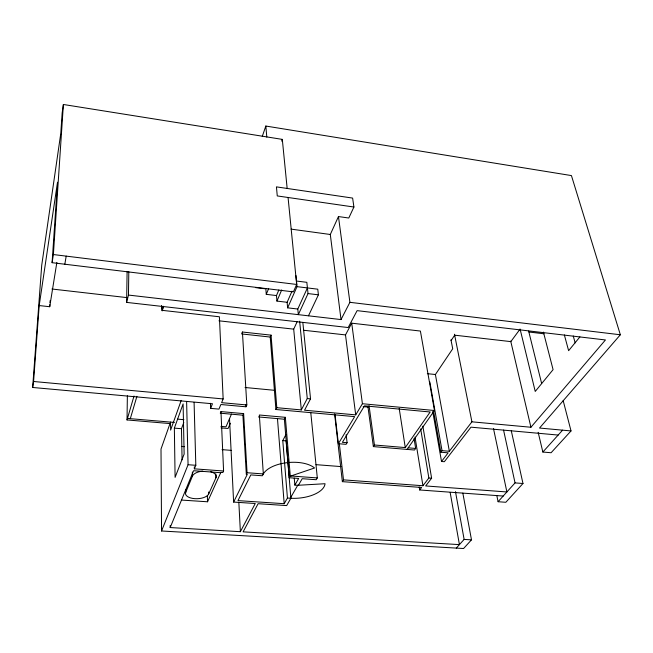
<?xml version="1.0" encoding="UTF-8"?>
<svg xmlns="http://www.w3.org/2000/svg" width="653" height="653" viewBox="0 0 653 653"><rect width="100%" height="100%" fill="white"/><g stroke="black" fill="none" stroke-linecap="round" stroke-linejoin="round"><path stroke-width="0.98" d="M558.16 435.061L470.968 427.168L444.342 461.712L441.518 461.483L448.154 452.831L440.84 452.219L442.024 450.652L449.354 451.264L471.915 421.822L530.93 427.25L605.453 339.96L357.118 310.64L348.196 327.537L126.617 302.396L128.461 295.066L128.804 271.73M170 423.577L127.025 419.936L127.368 395.759M126.617 302.396L127.098 271.811M288.063 197.492L296.674 284.455L293.393 291.875L52.101 262.686L57.513 182.22L39.188 305.563L33.581 381.491L32.65 387.474L212.47 403.758L210.625 408.362L218.967 409.105L220.861 404.517L246.001 406.795L246.826 404.958L242.418 332.018L271.06 335.152L276.799 407.692L275.909 409.504L354.652 416.63L338.385 443.697L346.106 444.334L347.102 442.71L346.139 434.727M39.188 305.563L49.718 306.722L49.857 304.698M49.987 302.666L50.126 300.641M52.101 262.686L53.375 254.548L63.382 104.488L282.308 139.383L287.165 188.456M32.65 387.474L41.719 265.273L60.794 133.334L62.157 113.018L63.382 104.488M49.718 306.722L56.86 262.424M64.827 264.228L66.206 256.123M127.025 419.936L134.004 396.036M130.306 418.671L136.918 396.338M162.213 310.901L163.585 306.265M262.269 136.42L265.836 126.045L571.432 175.584L620.35 334.777L539.525 428.041L571.024 430.939L563.164 400.591M181.224 400.387L170.621 430.107L170.523 422.091L161.005 449.068L161.552 530.987L463.573 548.512L471.49 539.851L462.838 493.137M174.359 428.123L183.101 403.905L184.138 454.096L175.094 477.376L174.359 428.123L181.477 428.719L183.803 422.45M281.672 141.121L282.308 139.383M161.552 530.987L188.064 464.724L186.627 401.701M241.904 333.299L242.418 332.018M229.513 418.646L233.619 502.075L255.258 503.512L240.377 531.697L170.18 527.551L193.59 470.715L220.722 472.707M233.619 502.075L247.316 474.315L246.32 474.241L247.063 472.731L243.626 413.61L220.967 411.602L223.587 471.001L194.365 468.838L195.818 465.303L194.088 402.379M161.618 305.449L161.65 310.281L219.392 316.77L223.155 398.934L221.62 402.664L246.826 404.958M278.839 289.981L276.472 295.564L266.269 294.34L268.579 288.74M215.808 473.817L215.963 477.776L208.691 493.954A11.738 5.591 -2.3 0 1 194.831 498.672A11.738 5.591 -2.3 0 1 185.721 492.395L192.464 476.078L192.366 472.103M220.967 411.602L220.306 413.202L242.916 415.194L243.626 413.61M292.005 291.205L287.124 302.29L276.937 301.082L281.696 289.956M231.505 414.043L225.987 426.817L220.934 426.385M230.354 423.258L228.068 428.49L221.057 427.903M275.909 409.504L270.228 337.054L271.06 335.152M307.424 287.924L297.792 309.024L287.63 307.841L297.033 286.651L295.923 275.476M181.51 500.067L207.548 501.782L220.877 472.372L222.893 472.519L223.587 471.001M128.461 295.066L341.021 319.57L330.304 234.484L338.458 216.559L348.784 218.02L353.918 207.025L352.62 198.079L276.439 186.872L277.264 195.924L353.918 207.025M296.478 281.043L306.837 282.325L308.028 293.572L298.339 314.607L297.792 309.024M276.799 407.692L301.311 409.921L293.703 329.145L297.115 321.774M308.494 315.783L318.403 294.829L317.766 289.189L297.033 286.651M310.795 412.778L317.309 477.931L316.223 479.726L302.217 478.698L298.372 485.35L294.846 485.097L298.658 478.437L289.246 477.743L284.382 419.226L285.345 417.316L259.339 415.006L263.33 473.939L262.384 475.768L250.809 474.919L237.978 500.614L284.186 503.7L287.434 498.027L282.773 440.595L285.867 434.653M341.021 319.57L349.902 302.323L338.458 216.559M301.311 409.921L307.269 398.542L299.637 321.186M302.853 322.541L310.534 398.844L304.527 410.215L355.714 414.875L362.407 403.725L351.722 323.178L420.401 331.055L434.465 410.508L407.08 449.411M355.714 414.875L345.502 334.916L351.722 323.178M289.246 477.743L290.259 475.931L285.345 417.316M282.773 440.595L286.128 440.873L290.895 498.263L286.659 505.593L258.106 503.7L243.104 531.852L459.426 544.618L450.162 492.476M503.202 496.051L419.691 489.97L421.601 487.473L342.368 481.653L343.502 479.865L339.299 443.436M414.043 438.441L415.659 448.448L414.524 450.031L373.369 446.603L374.422 444.995L369.043 405.627M451.101 340.556L454.676 335.177L510.834 341.617L519.919 329.308M449.354 451.264L435.404 374.512L452.717 348.775L450.962 339.813M374.422 444.995L405.268 447.574L430.172 411.986L364.488 405.839L342.401 442.318L347.102 442.71M343.502 479.865L422.932 485.742L428.858 478.012L420.679 428.915M422.858 426.148L431.617 478.225L425.666 485.946L506.891 491.954L493.505 428.646M579.897 336.915L568.624 350.677L564.363 334.948M456.3 548.087L464.128 539.411L471.49 539.851M496.86 495.774L498.084 501.724L515.046 482.902L522.98 483.506L511.275 430.768M538.162 432.335L542.855 452.039L562.568 430.164M522.98 483.506L505.83 502.279L498.084 501.724M571.024 430.939L551.099 452.741L542.855 452.039M290.079 476.257L314.558 467.989A27.867 13.55 -4.8 0 0 286.798 462.691A27.867 13.55 -4.8 0 0 263.159 474.274M287.434 498.027L290.895 498.263M247.063 472.731L263.33 473.939M290.259 475.931L317.309 477.931M188.064 464.724L195.818 465.303M315.987 464.658L340.98 466.585M428.858 478.012L431.617 478.225M181.412 446.423L184.464 446.66M222.044 449.639L231.186 450.366M408.198 447.827L415.659 448.448M127.457 418.434L174.498 422.434M177.6 419.144L183.901 419.683M258.433 416.932L284.382 419.226M33.581 381.491L223.155 398.934M307.269 398.542L310.534 398.844M362.407 403.725L434.465 410.508M363.166 406.631L368.235 407.105M245.063 387.498L274.325 390.29M427.331 373.679L435.404 374.512M241.643 333.944L270.228 337.054M218.959 320.811L293.703 329.145M303.727 330.263L345.502 334.916M161.446 307.8L163.079 307.987M51.914 289.01L127.376 297.662M529.044 332.026L543.949 333.781M308.028 293.572L318.403 294.829M255.625 287.614L265.844 288.855L266.269 294.34M349.902 302.323L620.35 334.777M53.375 254.548L296.674 284.455M291.075 229.121L330.304 234.484M573.261 336.001L575.154 342.866M543.427 332.116L553.083 369.647L535.231 391.441L520.09 329.079M528.636 331.047L541.623 383.425M510.695 341.037L530.93 427.25M503.561 430.074L515.046 482.902M454.48 334.214L471.915 421.822M455.476 491.627L464.128 539.411M429.845 381.972L442.024 450.652M433.649 411.455L440.84 452.219M432.719 411.455L441.518 461.483M415.014 436.963L422.932 485.742M419.21 486.958L419.691 489.97M399.179 408.354L405.268 447.574M367.884 406.28L373.369 446.603M335.038 414.565L338.385 443.697M334.605 413.953L342.368 481.653M287.124 302.29L287.63 307.841M265.836 126.045L266.799 137.081M294.242 478.086L294.846 485.097M276.472 295.564L276.937 301.082M277.468 418.573L284.186 503.7M245.879 404.77L246.001 406.795M242.916 415.194L246.32 474.241M238.835 502.214L240.377 531.697M210.437 403.285L210.625 408.362M208.625 492.003L208.691 493.954M207.344 495.733L207.548 501.782M194.316 466.805L194.365 468.838M185.656 489.448L185.721 492.395M181.477 428.719L182.081 459.834M170.164 525.526L170.18 527.551M192.464 476.078A12.023 5.869 -2.4 0 1 202.846 471.091M210.674 471.711A12.023 5.869 -2.4 0 1 215.963 477.776M297.727 485.301L290.267 498.223A27.442 13.142 -5 0 0 325.039 483.718L297.727 485.301"/></g></svg>
